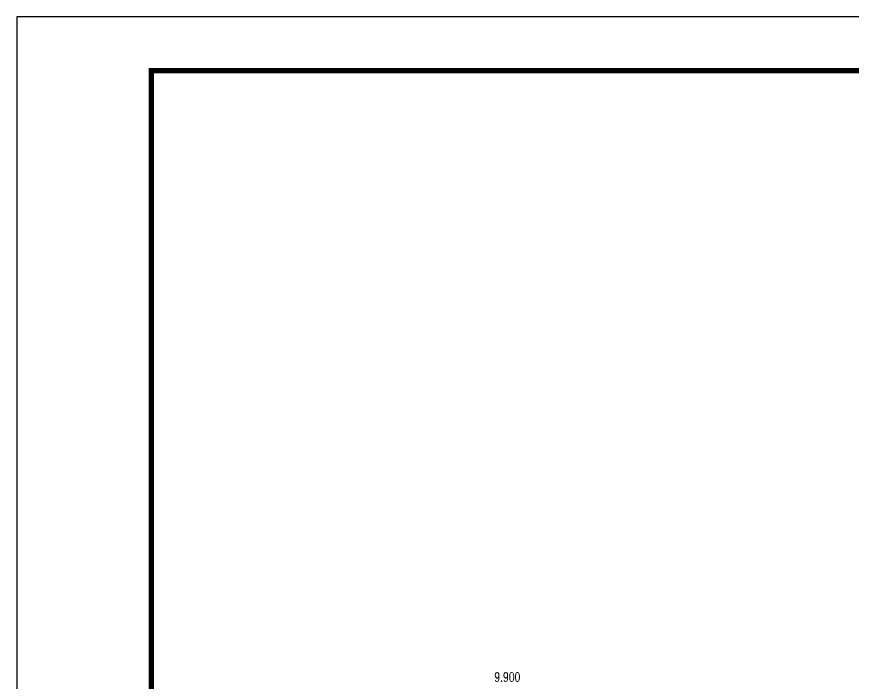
# Model space of a CAD drawing. Extents: x 296441 to 853063, y 459050 to 1117990.
# Drawn here: x 575754 to 599037, y 1005613 to 1024157 of the extents above; entities that cross this region are included whole.
import ezdxf
from ezdxf.enums import TextEntityAlignment as Align

# ---------------------------------------------------------------- set-up
doc = ezdxf.new("R2010")
doc.units = 0
doc.header["$LTSCALE"] = 1000
doc.layers.add('A-ANNO-LEVL-TEXT-3', color=7, linetype='Continuous')
doc.layers.add('ZT1_通用--图框---PM、LM、DY、JD', color=150, linetype='Continuous')
doc.styles.add('GOA_01_thin_0.75', font='romans.shx', dxfattribs={"width": 0.75, "bigfont": 'hzdx.shx'})
doc.styles.add('ZT_图框1', font='ROMANS', dxfattribs={"width": 0.8, "bigfont": 'CHINESE'})

# ---------------------------------------------------------------- blocks, each defined once
blk = doc.blocks.new('ZT_A1标准图框')
blk.add_lwpolyline([(0, -594), (841, -594), (841, 0), (0, 0)], close=True)
at = {"const_width": 1}
blk.add_lwpolyline([(25, -584), (831, -584), (831, -10), (25, -10)], close=True, dxfattribs=at)
at = {"color": 70, "ltscale": 0.3, "style": 'ZT_图框1', "flags": 8}
for tag, width, p in [('子项名称', 0.65, (803.53, -431.64)), ('图名', 0.8, (803.53, -450.79))]:
    blk.add_attdef(tag, text='', height=3.5, dxfattribs=dict(at, width=width)).set_placement(p, align=Align.MIDDLE)
at = {"color": 70, "style": 'ZT_图框1', "width": 0.7, "flags": 8}
for tag, p in [('比例', (823.26, -510.32)), ('版本', (823.22, -517.8)), ('图号', (809.52, -525.31))]:
    blk.add_attdef(tag, text='', height=2.8, dxfattribs=at).set_placement(p, align=Align.MIDDLE)

msp = doc.modelspace()

# ---------------------------------------------------------------- block references
at = {"layer": 'ZT1_通用--图框---PM、LM、DY、JD', "ltscale": 10, "xscale": 150, "yscale": 150, "zscale": 150}
msp.add_blockref('ZT_A1标准图框', (575753.8, 1024157.2), dxfattribs=at)

# ---------------------------------------------------------------- texts
at = {"layer": 'A-ANNO-LEVL-TEXT-3', "style": 'GOA_01_thin_0.75', "width": 0.75}
msp.add_text('9.900', height=250, dxfattribs=at).set_placement((589048.3, 1005663.2))

doc.saveas('drawing.dxf')
